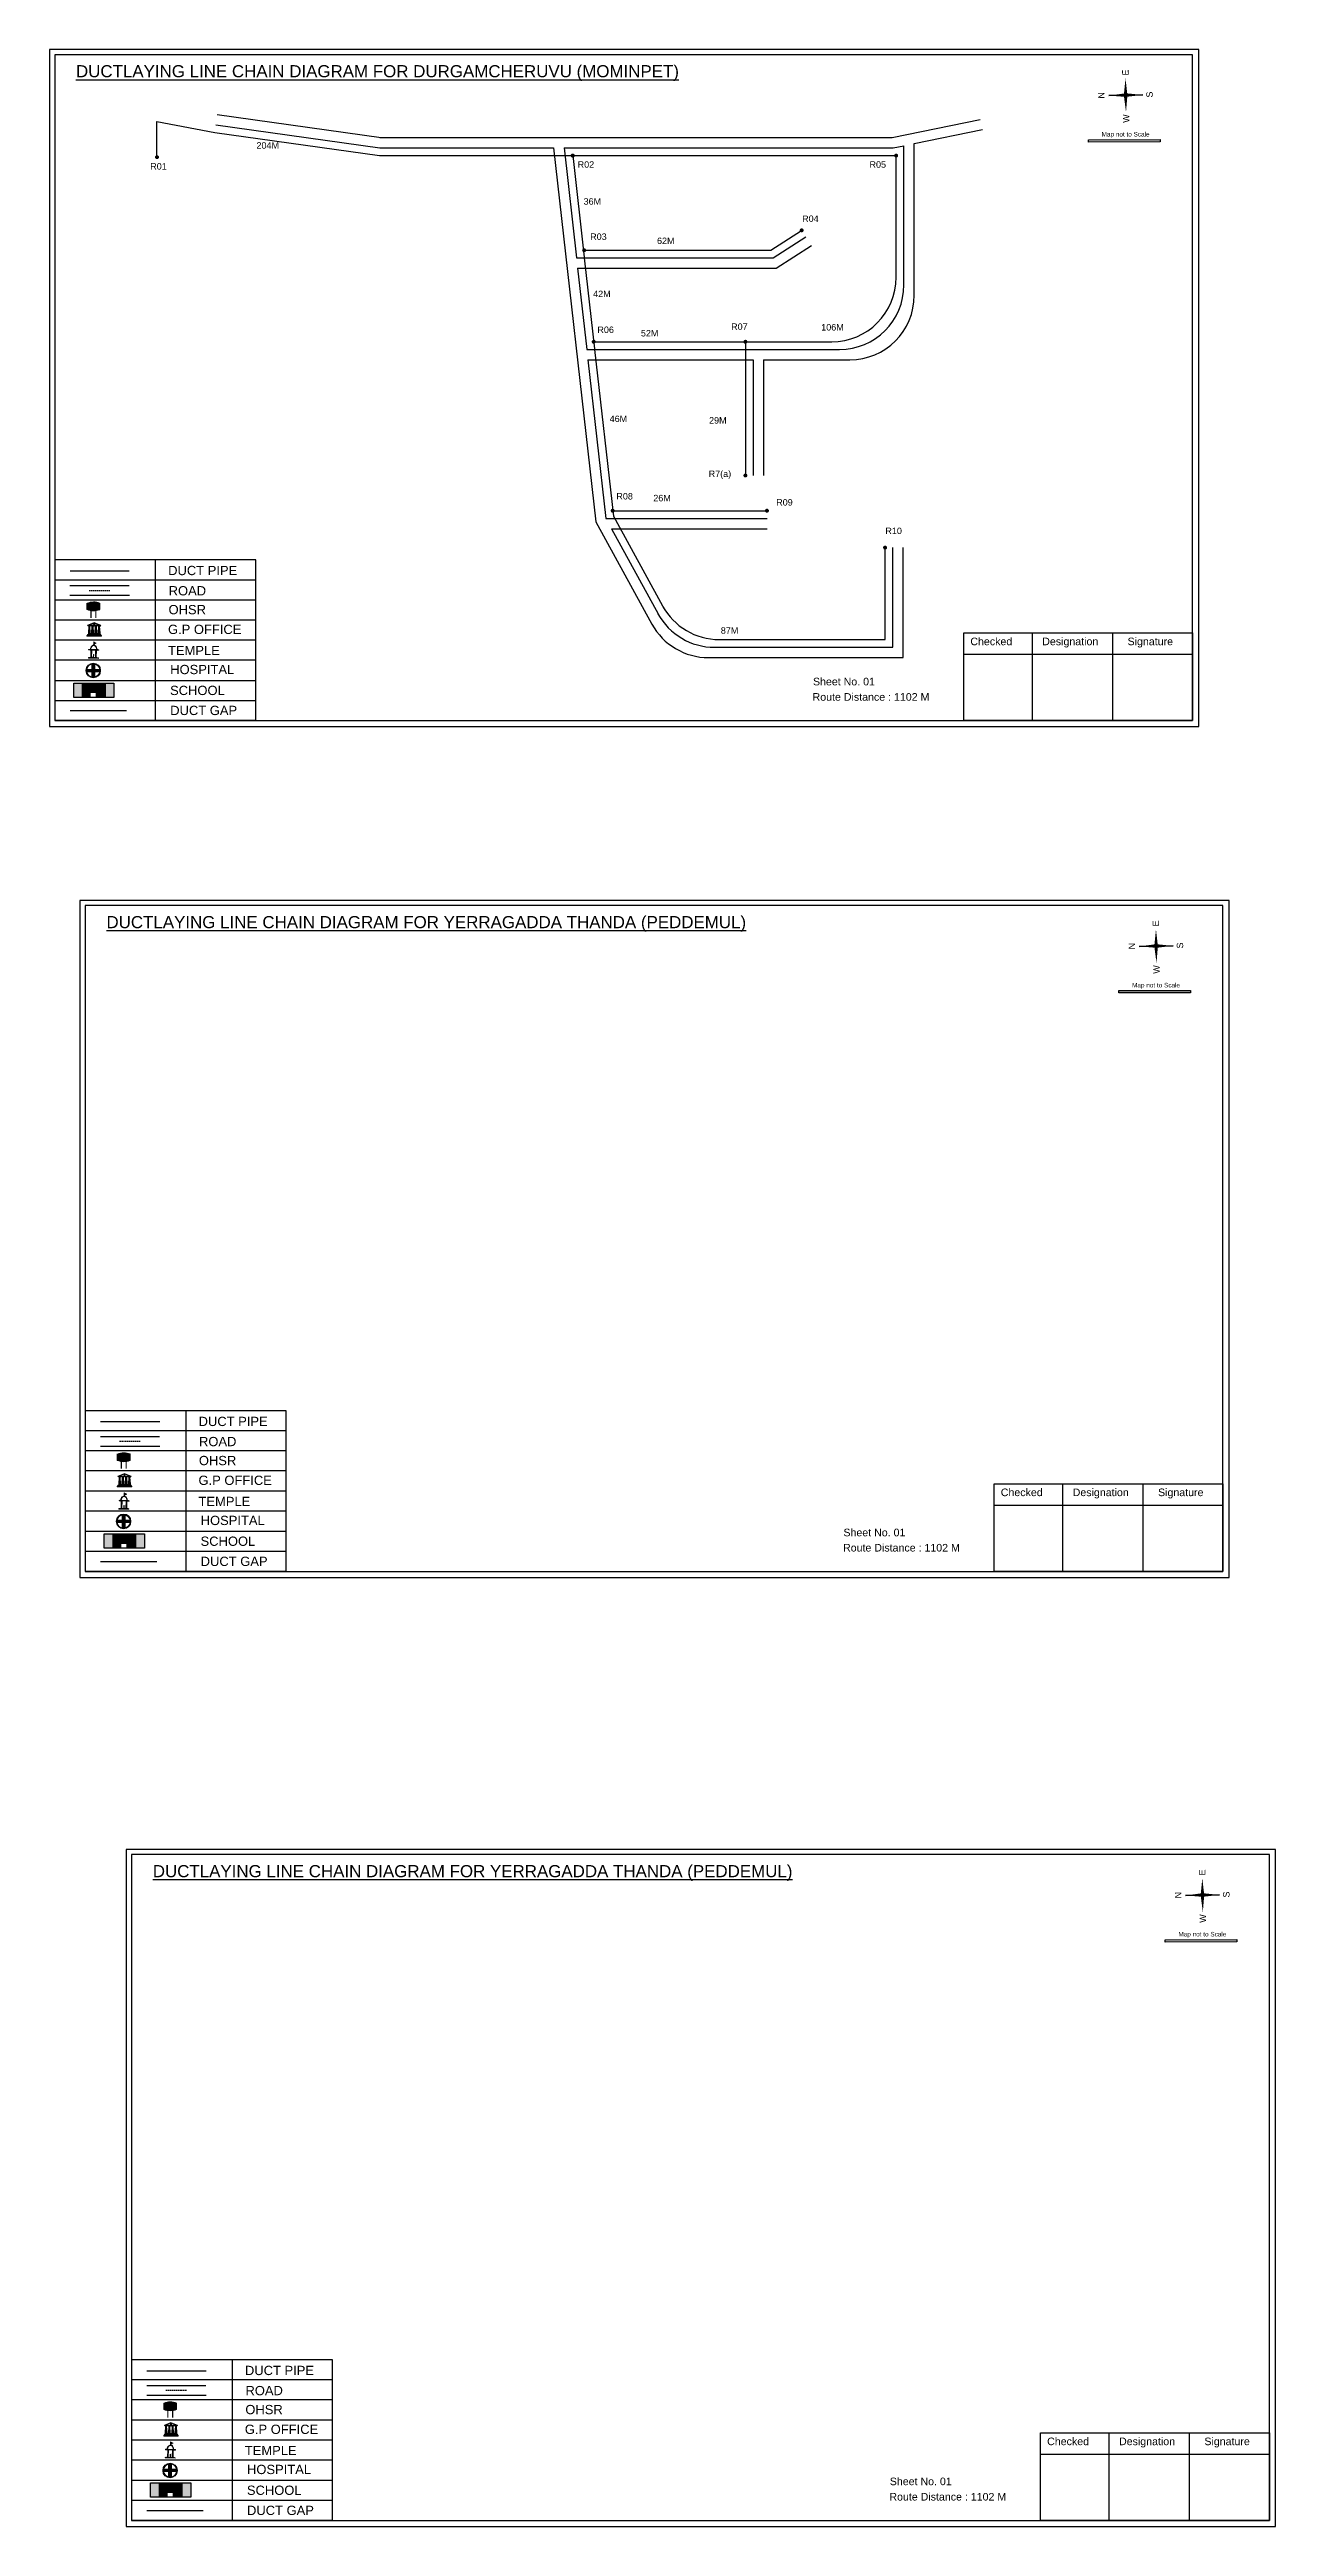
# Model space of a CAD drawing. Header units: inches. Extents: x -117 to 51867, y -12715 to 3423.
# Drawn here: x 37648 to 38598, y -12585 to -10667 of the extents above; entities that cross this region are included whole.
import ezdxf

# ---------------------------------------------------------------- set-up
doc = ezdxf.new("R2010")
doc.units = ezdxf.units.IN
doc.header["$MEASUREMENT"] = 0
doc.linetypes.add('DASHEDX2', pattern=[1.5, 1, -0.5])
for name, color, linetype in [('LANDMARK', 7, 'Continuous'), ('OHT', 7, 'Continuous'), ('pipe', 5, 'Continuous')]:
    doc.layers.add(name, color=color, linetype=linetype)
doc.styles.get("Standard").update_dxf_attribs({"font": 'arial.ttf'})

# ---------------------------------------------------------------- blocks, each defined once
blk = doc.blocks.new('OHT')
at = {"linetype": 'Continuous', "lineweight": 0, "true_color": 0x0ffffc}
blk.add_hatch(color=4, dxfattribs=at).paths.add_polyline_path([(0.01, 1), (0, 1, 0.101323), (-0.4, 0.92), (-0.4, 0.52, 0.194075), (0.4, 0.52), (0.4, 0.92, 0.097877)])
at = {"color": 4, "linetype": 'Continuous', "lineweight": 0, "true_color": 0x0ffffc, "flags": 128}
for points in [[(-0.4, 0.52), (-0.4, 0.92)], [(0.4, 0.52), (0.4, 0.92)]]:
    blk.add_lwpolyline(points, dxfattribs=at)
at = {"color": 4, "linetype": 'Continuous', "lineweight": 0, "true_color": 0x0ffffc, "const_width": 0.075, "flags": 128}
for points in [[(-0.15, 0), (-0.15, 0.48)], [(0.15, 0), (0.15, 0.47)]]:
    blk.add_lwpolyline(points, dxfattribs=at)
at = {"color": 4, "linetype": 'Continuous', "lineweight": 0, "true_color": 0x0ffffc}
for centre, radius, start, end in [((0.01, -0.02), 1.02, 67.3109, 113.4711), ((0, 1.51), 1.07, 247.7682, 291.7007)]:
    blk.add_arc(centre, radius, start, end, dxfattribs=at)
blk = doc.blocks.new('Government_Office')
at = {"linetype": 'Continuous', "lineweight": 0, "true_color": 0xff0000}
for points in [[(-0.5, 0.05), (0.5, 0.05), (0.5, 0), (-0.5, 0)], [(-0.45, 0.08), (-0.45, 0.12), (0.45, 0.12), (0.45, 0.08)], [(-0.4, 0.14), (-0.4, 0.18), (0.4, 0.18), (0.4, 0.14)]]:
    blk.add_hatch(color=1, dxfattribs=at).paths.add_polyline_path(points)
h = blk.add_hatch(color=1, dxfattribs=at)
h.paths.add_polyline_path([(0.44, 0.72), (0.45, 0.75), (0, 0.93), (-0.45, 0.75), (-0.44, 0.72)])
h.paths.add_polyline_path([(0.36, 0.75), (-0.36, 0.75), (0, 0.9)], flags=16)
h.paths.add_polyline_path([(0, 0.78, -1), (0, 0.87, -1)], flags=0)
h = blk.add_hatch(color=1, dxfattribs=at)
edge = h.paths.add_edge_path()
edge.add_line((-0.27, 0.2), (-0.3, 0.68))
edge.add_line((-0.3, 0.68), (-0.29, 0.68))
edge.add_arc((-0.28, 0.69), 0.0176, 225.304, 441.5659)
edge.add_line((-0.28, 0.7), (-0.39, 0.7))
edge.add_arc((-0.39, 0.69), 0.0176, 98.4341, 314.696)
edge.add_line((-0.38, 0.68), (-0.37, 0.68))
edge.add_line((-0.37, 0.68), (-0.4, 0.2))
edge.add_line((-0.4, 0.2), (-0.27, 0.2))
h = blk.add_hatch(color=1, dxfattribs=at)
edge = h.paths.add_edge_path()
edge.add_line((-0.05, 0.2), (-0.07, 0.68))
edge.add_line((-0.07, 0.68), (-0.07, 0.68))
edge.add_arc((-0.05, 0.69), 0.0176, 225.304, 441.5659)
edge.add_line((-0.05, 0.7), (-0.17, 0.7))
edge.add_arc((-0.17, 0.69), 0.0176, 98.4341, 314.696)
edge.add_line((-0.16, 0.68), (-0.15, 0.68))
edge.add_line((-0.15, 0.68), (-0.18, 0.2))
edge.add_line((-0.18, 0.2), (-0.05, 0.2))
h = blk.add_hatch(color=1, dxfattribs=at)
edge = h.paths.add_edge_path()
edge.add_arc((0, 0.83), 0.0467, 90, 270)
edge.add_arc((0, 0.83), 0.0467, 270, 450)
h = blk.add_hatch(color=1, dxfattribs=at)
edge = h.paths.add_edge_path()
edge.add_line((0.18, 0.2), (0.15, 0.68))
edge.add_line((0.15, 0.68), (0.16, 0.68))
edge.add_arc((0.17, 0.69), 0.0176, 225.304, 441.5659)
edge.add_line((0.17, 0.7), (0.05, 0.7))
edge.add_arc((0.05, 0.69), 0.0176, 98.4341, 314.696)
edge.add_line((0.07, 0.68), (0.07, 0.68))
edge.add_line((0.07, 0.68), (0.05, 0.2))
edge.add_line((0.05, 0.2), (0.18, 0.2))
h = blk.add_hatch(color=1, dxfattribs=at)
edge = h.paths.add_edge_path()
edge.add_line((0.4, 0.2), (0.37, 0.68))
edge.add_line((0.37, 0.68), (0.38, 0.68))
edge.add_arc((0.39, 0.69), 0.0176, 225.304, 441.5659)
edge.add_line((0.4, 0.7), (0.28, 0.7))
edge.add_arc((0.28, 0.69), 0.0176, 98.4341, 314.696)
edge.add_line((0.29, 0.68), (0.3, 0.68))
edge.add_line((0.3, 0.68), (0.27, 0.2))
edge.add_line((0.27, 0.2), (0.4, 0.2))
at = {"color": 1, "linetype": 'Continuous', "lineweight": 0, "true_color": 0xff0000, "flags": 128}
for points in [[(-0.5, 0.05), (0.5, 0.05), (0.5, 0), (-0.5, 0)], [(-0.45, 0.75), (-0.44, 0.72), (0.44, 0.72), (0.45, 0.75), (0, 0.93)], [(-0.45, 0.08), (-0.45, 0.12), (0.45, 0.12), (0.45, 0.08)], [(-0.4, 0.14), (-0.4, 0.18), (0.4, 0.18), (0.4, 0.14)], [(-0.36, 0.75), (0.36, 0.75), (0, 0.9)]]:
    blk.add_lwpolyline(points, close=True, dxfattribs=at)
for points in [[(-0.27, 0.2), (-0.3, 0.68), (-0.29, 0.68, 1.379694), (-0.28, 0.7), (-0.39, 0.7, 1.379694), (-0.38, 0.68), (-0.37, 0.68), (-0.4, 0.2)], [(-0.05, 0.2), (-0.07, 0.68), (-0.07, 0.68, 1.379694), (-0.05, 0.7), (-0.17, 0.7, 1.379694), (-0.16, 0.68), (-0.15, 0.68), (-0.18, 0.2)], [(0, 0.87, 1), (0, 0.78, 1)], [(0.18, 0.2), (0.15, 0.68), (0.16, 0.68, 1.379694), (0.17, 0.7), (0.05, 0.7, 1.379694), (0.07, 0.68), (0.07, 0.68), (0.05, 0.2)], [(0.4, 0.2), (0.37, 0.68), (0.38, 0.68, 1.379694), (0.4, 0.7), (0.28, 0.7, 1.379694), (0.29, 0.68), (0.3, 0.68), (0.27, 0.2)]]:
    blk.add_lwpolyline(points, format="xyb", close=True, dxfattribs=at)
blk = doc.blocks.new('Temple')
at = {"linetype": 'Continuous', "lineweight": 0, "true_color": 0xff0000}
h = blk.add_hatch(color=1, dxfattribs=at)
edge = h.paths.add_edge_path()
edge.add_line((0.17, 0.49), (0.22, 0.49))
edge.add_line((0.22, 0.49), (0.22, 0.5))
edge.add_line((0.22, 0.5), (0.31, 0.5))
edge.add_line((0.31, 0.5), (0.31, 0.53))
edge.add_line((0.31, 0.53), (0.26, 0.53))
edge.add_line((0.26, 0.53), (0.26, 0.54))
edge.add_line((0.26, 0.54), (0.2, 0.54))
edge.add_spline(control_points=[(0.2, 0.54), (0.2, 0.59), (0.19, 0.64), (0.14, 0.74), (0.09, 0.79), (0.03, 0.8), (0.02, 0.81), (0.01, 0.81)], knot_values=[4.712389, 4.712389, 4.712389, 4.712389, 5.278166, 5.278166, 6.117402, 6.117402, 6.223801, 6.223801, 6.223801, 6.223801], degree=3, periodic=0)
edge.add_line((0.01, 0.81), (0.01, 0.79))
edge.add_line((0.01, 0.79), (-0.01, 0.79))
edge.add_line((-0.01, 0.79), (-0.01, 0.81))
edge.add_spline(control_points=[(-0.01, 0.81), (-0.05, 0.8), (-0.1, 0.78), (-0.17, 0.7), (-0.2, 0.63), (-0.2, 0.55), (-0.2, 0.55), (-0.2, 0.54)], knot_values=[6.343965, 6.343965, 6.343965, 6.343965, 6.956638, 6.956638, 7.795874, 7.795874, 7.853982, 7.853982, 7.853982, 7.853982], degree=3, periodic=0)
edge.add_line((-0.2, 0.54), (-0.26, 0.54))
edge.add_line((-0.26, 0.54), (-0.26, 0.53))
edge.add_line((-0.26, 0.53), (-0.31, 0.53))
edge.add_line((-0.31, 0.53), (-0.31, 0.5))
edge.add_line((-0.31, 0.5), (-0.22, 0.5))
edge.add_line((-0.22, 0.5), (-0.22, 0.49))
edge.add_line((-0.22, 0.49), (-0.17, 0.49))
edge.add_line((-0.17, 0.49), (-0.17, 0.07))
edge.add_arc((-0.2, 0.07), 0.03, -90, 0, ccw=False)
edge.add_line((-0.2, 0.04), (-0.26, 0.04))
edge.add_line((-0.26, 0.04), (-0.26, 0.03))
edge.add_line((-0.26, 0.03), (-0.31, 0.03))
edge.add_line((-0.31, 0.03), (-0.31, 0))
edge.add_line((-0.31, 0), (0.31, 0))
edge.add_line((0.31, 0), (0.31, 0.03))
edge.add_line((0.31, 0.03), (0.26, 0.03))
edge.add_line((0.26, 0.03), (0.26, 0.04))
edge.add_line((0.26, 0.04), (0.2, 0.04))
edge.add_arc((0.2, 0.07), 0.03, 180, 270, ccw=False)
edge.add_line((0.17, 0.07), (0.17, 0.49))
h.paths.add_polyline_path([(0.12, 0.07, -0.414214), (0.1, 0.04), (0.05, 0.04), (0.05, 0.03), (-0.05, 0.03), (-0.05, 0.04), (-0.1, 0.04, -0.414214), (-0.12, 0.07), (-0.12, 0.5), (0.12, 0.5)], flags=16)
edge = h.paths.add_edge_path(flags=16)
edge.add_ellipse((0, 0.54), major_axis=(0, 0.242), ratio=0.722808, start_angle=270, end_angle=450, ccw=False)
edge.add_line((0.17, 0.54), (-0.17, 0.54))
h.paths.add_polyline_path([(0.01, 0.23), (0.01, 0.07), (-0.01, 0.07), (-0.01, 0.23)], flags=0)
at = {"linetype": 'Continuous', "lineweight": 0, "true_color": 0xe66000}
blk.add_hatch(color=32, dxfattribs=at).paths.add_polyline_path([(-0.01, 1), (0.15, 0.93), (0, 0.85)])
at = {"linetype": 'Continuous', "lineweight": 0, "true_color": 0xff0000}
h = blk.add_hatch(color=1, dxfattribs=at)
edge = h.paths.add_edge_path()
edge.add_line((0.01, 0.86), (0, 0.85))
edge.add_line((0, 0.85), (0, 0.93))
edge.add_line((0, 0.93), (-0.01, 0.93))
edge.add_line((-0.01, 0.93), (-0.01, 0.81))
edge.add_spline(control_points=[(-0.01, 0.81), (0, 0.81), (0, 0.81), (0.01, 0.81)], knot_values=[6.223801, 6.223801, 6.223801, 6.223801, 6.343965, 6.343965, 6.343965, 6.343965], degree=3, periodic=0)
edge.add_line((0.01, 0.81), (0.01, 0.86))
h = blk.add_hatch(color=1, dxfattribs=at)
edge = h.paths.add_edge_path()
edge.add_line((0.01, 0.79), (0.01, 0.81))
edge.add_spline(control_points=[(0.01, 0.81), (0, 0.81), (0, 0.81), (-0.01, 0.81)], knot_values=[6.223801, 6.223801, 6.223801, 6.223801, 6.343965, 6.343965, 6.343965, 6.343965], degree=3, periodic=0)
edge.add_line((-0.01, 0.81), (-0.01, 0.79))
edge.add_line((-0.01, 0.79), (0.01, 0.79))
at = {"color": 1, "linetype": 'Continuous', "lineweight": 0, "true_color": 0xff0000, "flags": 128}
blk.add_lwpolyline([(0.2, 0.54), (0.26, 0.54), (0.26, 0.53), (0.31, 0.53), (0.31, 0.5), (0.22, 0.5), (0.22, 0.49), (0.17, 0.49), (0.17, 0.07, 0.414214), (0.2, 0.04), (0.26, 0.04), (0.26, 0.03), (0.31, 0.03), (0.31, 0), (-0.31, 0), (-0.31, 0.03), (-0.26, 0.03), (-0.26, 0.04), (-0.2, 0.04, 0.414214), (-0.17, 0.07), (-0.17, 0.49), (-0.22, 0.49), (-0.22, 0.5), (-0.31, 0.5), (-0.31, 0.53), (-0.26, 0.53), (-0.26, 0.54), (-0.2, 0.54)], format="xyb", dxfattribs=at)
blk.add_lwpolyline([(-0.17, 0.54), (0.17, 0.54)], dxfattribs=at)
blk.add_lwpolyline([(0.12, 0.5), (0.12, 0.07, -0.414214), (0.1, 0.04), (0.05, 0.04), (0.05, 0.03), (-0.05, 0.03), (-0.05, 0.04), (-0.1, 0.04, -0.414214), (-0.12, 0.07), (-0.12, 0.5)], format="xyb", close=True, dxfattribs=at)
at = {"color": 32, "linetype": 'Continuous', "lineweight": 0, "true_color": 0xe66000, "flags": 128}
blk.add_lwpolyline([(-0.01, 1), (0.15, 0.93), (0, 0.85), (-0.01, 1)], dxfattribs=at)
at = {"color": 1, "linetype": 'Continuous', "lineweight": 0, "true_color": 0xff0000, "flags": 128}
for points in [[(0.01, 0.93), (-0.01, 0.93), (-0.01, 0.79), (0.01, 0.79)], [(0.01, 0.23), (-0.01, 0.23), (-0.01, 0.07), (0.01, 0.07)]]:
    blk.add_lwpolyline(points, close=True, dxfattribs=at)
at = {"color": 1, "linetype": 'Continuous', "lineweight": 0, "true_color": 0xff0000}
blk.add_ellipse((0, 0.54), major_axis=(0, 0.242), ratio=0.722808, start_param=4.712389, end_param=7.853982, dxfattribs=at)
blk.add_open_spline([(0.2, 0.54), (0.2, 0.59), (0.19, 0.64), (0.14, 0.74), (0.09, 0.79), (-0.02, 0.82), (-0.08, 0.79), (-0.17, 0.7), (-0.2, 0.63), (-0.2, 0.55), (-0.2, 0.55), (-0.2, 0.54)], degree=3, knots=[4.712389, 4.712389, 4.712389, 4.712389, 5.278166, 5.278166, 6.117402, 6.117402, 6.956638, 6.956638, 7.795874, 7.795874, 7.853982, 7.853982, 7.853982, 7.853982], dxfattribs=at)
blk = doc.blocks.new('*U101')
at = {"color": 0, "linetype": 'DASHEDX2', "transparency": 16777216}
blk.add_line((-8.2, 0), (8, 0), dxfattribs=at)
blk = doc.blocks.new('Hospital')
at = {"linetype": 'Continuous', "lineweight": 0, "true_color": 0x000000}
h = blk.add_hatch(color=18, dxfattribs=at)
h.paths.add_polyline_path([(-0.5, 0, 1), (0.5, 0, 1)])
h.paths.add_polyline_path([(0.45, 0, -1), (-0.45, 0, -1)], flags=16)
at = {"linetype": 'Continuous', "true_color": 0xff0000}
blk.add_hatch(color=1, dxfattribs=at).paths.add_polyline_path([(-0.39, 0.08), (-0.08, 0.08), (-0.08, 0.39), (0.08, 0.39), (0.08, 0.08), (0.39, 0.08), (0.39, -0.08), (0.08, -0.08), (0.08, -0.39), (-0.08, -0.39), (-0.08, -0.08), (-0.39, -0.08)])
at = {"color": 1, "linetype": 'Continuous', "true_color": 0xff0000, "flags": 128}
blk.add_lwpolyline([(-0.39, 0.08), (-0.08, 0.08), (-0.08, 0.39), (0.08, 0.39), (0.08, 0.08), (0.39, 0.08), (0.39, -0.08), (0.08, -0.08), (0.08, -0.39), (-0.08, -0.39), (-0.08, -0.08), (-0.39, -0.08)], close=True, dxfattribs=at)
at = {"color": 18, "linetype": 'Continuous', "lineweight": 0, "true_color": 0x000000}
for radius in [0.5, 0.446]:
    blk.add_circle((0, 0), radius, dxfattribs=at)
blk = doc.blocks.new('*U91')
at = {"color": 0, "linetype": 'DASHEDX2', "transparency": 16777216}
blk.add_line((-8.2, 0), (8, 0), dxfattribs=at)
blk = doc.blocks.new('*U93')
at = {"color": 0, "linetype": 'DASHEDX2', "transparency": 16777216}
blk.add_line((-8.2, 0), (8, 0), dxfattribs=at)

msp = doc.modelspace()

# ---------------------------------------------------------------- hatches: boundary and pattern name
at = {"true_color": 0x0093dd}
h = msp.add_hatch(color=142, dxfattribs=at)
h.dxf.hatch_style = 1
h.paths.add_polyline_path([(38453.2, -10736.4), (38453.2, -10738.3), (38508.7, -10738.1), (38508.7, -10736.3)])
at = {"ltscale": 0.5}
h = msp.add_hatch(color=5, dxfattribs=at)
h.dxf.hatch_style = 1
h.paths.add_polyline_path([(37733.2, -10749.9, 1), (37730.1, -10749.9, 1)])
h = msp.add_hatch(color=5, dxfattribs=at)
h.dxf.hatch_style = 1
h.paths.add_polyline_path([(38055.3, -10748.7, 1), (38052.1, -10748.7, 1)])
h = msp.add_hatch(color=5, dxfattribs=at)
h.dxf.hatch_style = 1
h.paths.add_polyline_path([(38305.8, -10748.7, 1), (38302.7, -10748.7, 1)])
h = msp.add_hatch(color=5, dxfattribs=at)
h.dxf.hatch_style = 1
h.paths.add_polyline_path([(38064.1, -10822, 1), (38061, -10822, 1)])
h = msp.add_hatch(color=5, dxfattribs=at)
h.dxf.hatch_style = 1
h.paths.add_polyline_path([(38232.6, -10806.6, 1), (38229.5, -10806.6, 1)])
h = msp.add_hatch(color=5, dxfattribs=at)
h.dxf.hatch_style = 1
h.paths.add_polyline_path([(38071.5, -10892.9, 1), (38068.4, -10892.9, 1)])
h = msp.add_hatch(color=5, dxfattribs=at)
h.dxf.hatch_style = 1
h.paths.add_polyline_path([(38189, -10892.9, 1), (38185.9, -10892.9, 1)])
h = msp.add_hatch(color=5, dxfattribs=at)
h.dxf.hatch_style = 1
h.paths.add_polyline_path([(38189, -10996.5, 1), (38185.9, -10996.5, 1)])
h = msp.add_hatch(color=5, dxfattribs=at)
h.dxf.hatch_style = 1
h.paths.add_polyline_path([(38086.2, -11023.8, 1), (38083.1, -11023.8, 1)])
h = msp.add_hatch(color=5, dxfattribs=at)
h.dxf.hatch_style = 1
h.paths.add_polyline_path([(38205.7, -11023.8, 1), (38202.6, -11023.8, 1)])
h = msp.add_hatch(color=5, dxfattribs=at)
h.dxf.hatch_style = 1
h.paths.add_polyline_path([(38297.2, -11052.4, 1), (38294.1, -11052.4, 1)])
at = {"true_color": 0xc8c92d}
h = msp.add_hatch(color=52, dxfattribs=at)
h.dxf.hatch_style = 1
h.paths.add_polyline_path([(37673.4, -11157.3), (37667.2, -11157.3), (37667.2, -11168.4), (37673.4, -11168.4)])
h.paths.add_polyline_path([(37698.2, -11157.3), (37692.1, -11157.3), (37692.1, -11168.4), (37698.2, -11168.4)])
at = {"true_color": 0x293189}
h = msp.add_hatch(color=177, dxfattribs=at)
h.dxf.hatch_style = 1
h.paths.add_polyline_path([(37692.1, -11157.3), (37673.4, -11157.3), (37673.4, -11168.4), (37680.4, -11168.4), (37680.4, -11164.8), (37684.2, -11164.8), (37684.2, -11168.4), (37692.1, -11168.4)])
h.paths.add_polyline_path([(37676, -11159.8), (37674.7, -11159.8), (37674.7, -11158.5), (37676, -11158.5)], flags=16)
h.paths.add_polyline_path([(37688.9, -11159.8), (37688.9, -11158.5), (37690.3, -11158.5), (37690.3, -11159.8)], flags=16)
at = {"true_color": 0x0093dd}
h = msp.add_hatch(color=142, dxfattribs=at)
h.dxf.hatch_style = 1
h.paths.add_polyline_path([(38476.8, -11395.6), (38476.8, -11397.4), (38532.3, -11397.3), (38532.3, -11395.4)])
at = {"true_color": 0xc8c92d}
h = msp.add_hatch(color=52, dxfattribs=at)
h.dxf.hatch_style = 1
h.paths.add_polyline_path([(37697, -11816.5), (37690.8, -11816.5), (37690.8, -11827.6), (37697, -11827.6)])
h.paths.add_polyline_path([(37721.8, -11816.5), (37715.6, -11816.5), (37715.6, -11827.6), (37721.8, -11827.6)])
at = {"true_color": 0x293189}
h = msp.add_hatch(color=177, dxfattribs=at)
h.dxf.hatch_style = 1
h.paths.add_polyline_path([(37715.6, -11816.5), (37697, -11816.5), (37697, -11827.6), (37704, -11827.6), (37704, -11824), (37707.8, -11824), (37707.8, -11827.6), (37715.6, -11827.6)])
h.paths.add_polyline_path([(37699.6, -11819), (37698.3, -11819), (37698.3, -11817.7), (37699.6, -11817.7)], flags=16)
h.paths.add_polyline_path([(37712.5, -11819), (37712.5, -11817.7), (37713.9, -11817.7), (37713.9, -11819)], flags=16)
at = {"true_color": 0x0093dd}
h = msp.add_hatch(color=142, dxfattribs=at)
h.dxf.hatch_style = 1
h.paths.add_polyline_path([(38512.7, -12130.8), (38512.7, -12132.6), (38568.2, -12132.5), (38568.2, -12130.6)])
at = {"true_color": 0xc8c92d}
h = msp.add_hatch(color=52, dxfattribs=at)
h.dxf.hatch_style = 1
h.paths.add_polyline_path([(37732.9, -12551.7), (37726.7, -12551.7), (37726.7, -12562.8), (37732.9, -12562.8)])
h.paths.add_polyline_path([(37757.7, -12551.7), (37751.6, -12551.7), (37751.6, -12562.8), (37757.7, -12562.8)])
at = {"true_color": 0x293189}
h = msp.add_hatch(color=177, dxfattribs=at)
h.dxf.hatch_style = 1
h.paths.add_polyline_path([(37751.6, -12551.7), (37732.9, -12551.7), (37732.9, -12562.8), (37739.9, -12562.8), (37739.9, -12559.1), (37743.7, -12559.1), (37743.7, -12562.8), (37751.6, -12562.8)])
h.paths.add_polyline_path([(37735.6, -12554.2), (37734.2, -12554.2), (37734.2, -12552.9), (37735.6, -12552.9)], flags=16)
h.paths.add_polyline_path([(37748.4, -12554.2), (37748.4, -12552.9), (37749.8, -12552.9), (37749.8, -12554.2)], flags=16)

# ---------------------------------------------------------------- linework, layer by layer
for p, q in [((38495.3, -10701.7), (38469, -10702.2)), ((38469, -10702.2), (38495.3, -10701.7)), ((38495.3, -10701.7), (38469, -10702.2)), ((38482.1, -10701.9), (38495.3, -10701.7)), ((37777.2, -10724.8), (37904.3, -10742.7)), ((37778.3, -10716.9), (37905.4, -10734.7)), ((38301.1, -10734.7), (38369.4, -10720.7)), ((37904.3, -10734.7), (38301.1, -10734.7)), ((37904.3, -10742.7), (38038.9, -10742.7)), ((38038.9, -10742.7), (38071.6, -11032.3)), ((38047, -10742.7), (38056.6, -10828)), ((38047, -10742.7), (38301.9, -10742.7)), ((38301.9, -10742.7), (38310.3, -10741)), ((38310.3, -10848.9), (38310.3, -10741)), ((38318.3, -10739.3), (38371, -10728.6)), ((38318.3, -10856.9), (38318.3, -10739.3)), ((38208.9, -10828), (38234.3, -10811.6)), ((38211.3, -10836), (38238.6, -10818.4)), ((38056.6, -10828), (38208.9, -10828)), ((38057.5, -10836), (38211.3, -10836)), ((38057.5, -10836), (38064.6, -10898.9)), ((38064.6, -10898.9), (38260.3, -10898.9)), ((38065.5, -10906.9), (38193.5, -10906.9)), ((38065.5, -10906.9), (38079.3, -11029.8)), ((38193.5, -10906.9), (38193.5, -10996.5)), ((38201.5, -10906.9), (38201.5, -10996.5)), ((38201.5, -10906.9), (38268.3, -10906.9)), ((38071.6, -11032.3), (38115, -11111.6)), ((38079.3, -11029.8), (38204.2, -11029.8)), ((38083.7, -11037.8), (38119.8, -11103.6)), ((38083.7, -11037.8), (38204.2, -11037.8)), ((38301.6, -11129.6), (38301.6, -11052.4)), ((38309.6, -11137.6), (38309.6, -11052.4)), ((37652.5, -11061.9), (37652.5, -11185.1)), ((37730.3, -11061.9), (37730.3, -11186.3)), ((37808.1, -11077.5), (37652.5, -11077.5)), ((37664.2, -11081.8), (37710.1, -11081.8)), ((37664.2, -11089.3), (37710.3, -11089.3)), ((37808.1, -11093), (37652.5, -11093)), ((37808.1, -11108.6), (37652.5, -11108.6)), ((37808.1, -11124.1), (37652.5, -11124.1)), ((37808.1, -11139.7), (37652.5, -11139.7)), ((38158.9, -11137.6), (38309.6, -11137.6)), ((38163.6, -11129.6), (38301.6, -11129.6)), ((37652.5, -11155.2), (37808.1, -11155.2)), ((37652.5, -11170.8), (37808.1, -11170.8)), ((37652.5, -11185.1), (37652.5, -11186.3)), ((37652.5, -11185.4), (37652.5, -11186.3)), ((37808.1, -11186.3), (37652.5, -11186.3)), ((38518.8, -11360.9), (38492.5, -11361.3)), ((38492.5, -11361.3), (38518.8, -11360.9)), ((38518.8, -11360.9), (38492.5, -11361.3)), ((38505.7, -11361.1), (38518.8, -11360.9)), ((37676.1, -11721.1), (37676.1, -11844.3)), ((37753.9, -11721.1), (37753.9, -11845.5)), ((37831.6, -11736.6), (37676.1, -11736.6)), ((37687.8, -11740.9), (37733.7, -11740.9)), ((37831.6, -11752.2), (37676.1, -11752.2)), ((37687.8, -11748.4), (37733.9, -11748.4)), ((37831.6, -11767.7), (37676.1, -11767.7)), ((37831.6, -11783.3), (37676.1, -11783.3)), ((37831.6, -11798.8), (37676.1, -11798.8)), ((37676.1, -11814.4), (37831.6, -11814.4)), ((37676.1, -11829.9), (37831.6, -11829.9)), ((37676.1, -11844.3), (37676.1, -11845.5)), ((37676.1, -11844.5), (37676.1, -11845.5)), ((37831.6, -11845.5), (37676.1, -11845.5)), ((38554.8, -12096.1), (38528.5, -12096.5)), ((38528.5, -12096.5), (38554.8, -12096.1)), ((38554.8, -12096.1), (38528.5, -12096.5)), ((38541.6, -12096.3), (38554.8, -12096.1)), ((37712, -12456.3), (37712, -12579.5)), ((37867.6, -12471.8), (37712, -12471.8)), ((37789.8, -12456.3), (37789.8, -12580.7)), ((37867.6, -12487.4), (37712, -12487.4)), ((37723.7, -12476.1), (37769.6, -12476.1)), ((37723.7, -12483.6), (37769.8, -12483.6)), ((37867.6, -12502.9), (37712, -12502.9)), ((37867.6, -12518.5), (37712, -12518.5)), ((37867.6, -12534), (37712, -12534)), ((37712, -12549.6), (37867.6, -12549.6)), ((37712, -12565.1), (37867.6, -12565.1)), ((37712, -12579.5), (37712, -12580.7)), ((37712, -12579.7), (37712, -12580.7)), ((37867.6, -12580.7), (37712, -12580.7))]:
    msp.add_line(p, q)
at = {"color": 1}
for p, q in [((38469, -10702.2), (38482.1, -10701.9)), ((38492.5, -11361.3), (38505.7, -11361.1)), ((38528.5, -12096.5), (38541.6, -12096.3))]:
    msp.add_line(p, q, dxfattribs=at)
at = {"color": 242, "true_color": 0xcd2027}
for p, q in [((38409.6, -11118.5), (38409.6, -11186.4)), ((38471.8, -11118.5), (38471.8, -11186.4)), ((38356.6, -11134.9), (38533.9, -11134.9)), ((38433.2, -11777.6), (38433.2, -11845.5)), ((38495.4, -11777.6), (38495.4, -11845.5)), ((38380.2, -11794.1), (38557.4, -11794.1)), ((38416.1, -12529.3), (38593.4, -12529.3)), ((38469.1, -12512.8), (38469.1, -12580.7)), ((38531.3, -12512.8), (38531.3, -12580.7))]:
    msp.add_line(p, q, dxfattribs=at)
for points in [[(37648.4, -10666.5), (37648.4, -11191), (38538.6, -11191), (38538.6, -10666.5)], [(37652.5, -10670.5), (37652.5, -11186.3), (38533.9, -11186.3), (38533.9, -10670.5)], [(37698.3, -11157.3), (37698.3, -11168.4), (37667.2, -11168.4), (37667.2, -11157.3)], [(37676, -11158.5), (37676, -11159.8), (37674.7, -11159.8), (37674.7, -11158.5)], [(37688.9, -11159.8), (37688.9, -11158.5), (37690.3, -11158.5), (37690.3, -11159.8)], [(37672, -11325.7), (37672, -11850.2), (38562.1, -11850.2), (38562.1, -11325.7)], [(37676.1, -11329.7), (37676.1, -11845.5), (38557.4, -11845.5), (38557.4, -11329.7)], [(37721.9, -11816.5), (37721.9, -11827.6), (37690.8, -11827.6), (37690.8, -11816.5)], [(37699.6, -11817.7), (37699.6, -11819), (37698.3, -11819), (37698.3, -11817.7)], [(37712.5, -11819), (37712.5, -11817.7), (37713.9, -11817.7), (37713.9, -11819)], [(37707.9, -12060.9), (37707.9, -12585.4), (38598.1, -12585.4), (38598.1, -12060.9)], [(37712, -12064.9), (37712, -12580.7), (38593.4, -12580.7), (38593.4, -12064.9)], [(37757.8, -12551.7), (37757.8, -12562.8), (37726.7, -12562.8), (37726.7, -12551.7)], [(37735.6, -12552.9), (37735.6, -12554.2), (37734.2, -12554.2), (37734.2, -12552.9)], [(37748.4, -12554.2), (37748.4, -12552.9), (37749.8, -12552.9), (37749.8, -12554.2)]]:
    msp.add_lwpolyline(points, close=True)
at = {"color": 142, "true_color": 0x0093dd}
for points in [[(38508.7, -10738.1), (38453.2, -10738.3), (38453.2, -10736.4), (38508.7, -10736.3), (38508.7, -10738.1)], [(38532.3, -11397.3), (38476.8, -11397.4), (38476.8, -11395.6), (38532.3, -11395.4), (38532.3, -11397.3)], [(38568.2, -12132.5), (38512.7, -12132.6), (38512.7, -12130.8), (38568.2, -12130.6), (38568.2, -12132.5)]]:
    msp.add_lwpolyline(points, dxfattribs=at)
for points in [[(37808.1, -11186.3), (37808.1, -11061.9), (37652.5, -11061.9)], [(37679.1, -11168.4), (37679.1, -11164.3), (37685.6, -11164.3), (37685.6, -11168.4)], [(37831.6, -11845.5), (37831.6, -11721.1), (37676.1, -11721.1)], [(37702.6, -11827.6), (37702.6, -11823.5), (37709.2, -11823.5), (37709.2, -11827.6)], [(37867.6, -12580.7), (37867.6, -12456.3), (37712, -12456.3)], [(37738.6, -12562.8), (37738.6, -12558.7), (37745.1, -12558.7), (37745.1, -12562.8)]]:
    msp.add_lwpolyline(points)
at = {"color": 242, "true_color": 0xcd2027}
for points in [[(38533.9, -11186.4), (38356.6, -11186.4), (38356.6, -11118.5), (38533.9, -11118.5)], [(38557.4, -11845.5), (38380.2, -11845.5), (38380.2, -11777.6), (38557.4, -11777.6)], [(38593.4, -12580.7), (38416.1, -12580.7), (38416.1, -12512.8), (38593.4, -12512.8)]]:
    msp.add_lwpolyline(points, close=True, dxfattribs=at)
for centre, start, end in [((38260.3, -10848.9), 270, 0), ((38268.3, -10856.9), 270, 0), ((38163.6, -11079.6), 208.7257, 270), ((38158.9, -11087.6), 208.7257, 270)]:
    msp.add_arc(centre, 50, start, end)
at = {"color": 1}
for points in [[(38482.1, -10703.2), (38482.1, -10700.4), (38469, -10702.2)], [(38482.1, -10703.2), (38482.1, -10700.4), (38469, -10702.2)], [(38505.7, -11362.4), (38505.7, -11359.6), (38492.5, -11361.3)], [(38505.7, -11362.4), (38505.7, -11359.6), (38492.5, -11361.3)], [(38541.6, -12097.6), (38541.6, -12094.8), (38528.5, -12096.5)], [(38541.6, -12097.6), (38541.6, -12094.8), (38528.5, -12096.5)]]:
    msp.add_solid(points, dxfattribs=at)
for points in [[(38483.4, -10701.9), (38480.6, -10702), (38481.9, -10688.8)], [(38483.4, -10701.9), (38480.6, -10702), (38481.9, -10688.8)], [(38483.4, -10701.9), (38480.6, -10702), (38482.3, -10715.1)], [(38483.4, -10701.9), (38480.6, -10702), (38482.3, -10715.1)], [(38482.1, -10703.2), (38482.1, -10700.4), (38495.3, -10701.7)], [(38482.1, -10703.2), (38482.1, -10700.4), (38495.3, -10701.7)], [(38507, -11361.1), (38504.2, -11361.1), (38505.5, -11348)], [(38507, -11361.1), (38504.2, -11361.1), (38505.5, -11348)], [(38507, -11361.1), (38504.2, -11361.1), (38505.9, -11374.2)], [(38507, -11361.1), (38504.2, -11361.1), (38505.9, -11374.2)], [(38505.7, -11362.4), (38505.7, -11359.6), (38518.8, -11360.9)], [(38505.7, -11362.4), (38505.7, -11359.6), (38518.8, -11360.9)], [(38542.9, -12096.2), (38540.1, -12096.3), (38541.4, -12083.1)], [(38542.9, -12096.2), (38540.1, -12096.3), (38541.4, -12083.1)], [(38542.9, -12096.2), (38540.1, -12096.3), (38541.8, -12109.4)], [(38542.9, -12096.2), (38540.1, -12096.3), (38541.8, -12109.4)], [(38541.6, -12097.6), (38541.6, -12094.8), (38554.8, -12096.1)], [(38541.6, -12097.6), (38541.6, -12094.8), (38554.8, -12096.1)]]:
    msp.add_solid(points)
at = {"layer": 'OHT', "color": 5}
for p, q in [((37664.4, -11070.4), (37710.2, -11070.4)), ((37687.9, -11729.5), (37733.8, -11729.5)), ((37723.9, -12464.7), (37769.7, -12464.7))]:
    msp.add_line(p, q, dxfattribs=at)
at = {"layer": 'OHT', "color": 1}
for p, q in [((37664.4, -11178.6), (37708, -11178.6)), ((37687.9, -11837.7), (37731.5, -11837.7)), ((37723.9, -12572.9), (37767.5, -12572.9))]:
    msp.add_line(p, q, dxfattribs=at)
at = {"layer": 'pipe'}
for p, q in [((37731.6, -10749.9), (37731.6, -10722.4)), ((37731.6, -10722.4), (37776.4, -10730.8)), ((37776.4, -10730.8), (37903.9, -10748.7)), ((37903.9, -10748.7), (38039.6, -10748.7)), ((38039.6, -10748.7), (38304.3, -10748.7)), ((38053.7, -10748.7), (38062.6, -10827.3)), ((38304.3, -10842.9), (38304.3, -10748.7)), ((38062, -10822), (38207.2, -10822)), ((38207.2, -10822), (38231, -10806.6)), ((38062.6, -10828), (38070.5, -10898.3)), ((38069.9, -10892.9), (38254.3, -10892.9)), ((38070.6, -10898.9), (38085.2, -11027.9)), ((38187.5, -10892.9), (38187.5, -10996.5)), ((38084.7, -11023.8), (38204.2, -11023.8)), ((38085.2, -11027.9), (38123.3, -11097.6)), ((38295.6, -11123.6), (38295.6, -11052.4)), ((38167.2, -11123.6), (38295.6, -11123.6))]:
    msp.add_line(p, q, dxfattribs=at)
for centre, start, end in [((38254.3, -10842.9), 270, 360), ((38167.2, -11073.6), 208.7257, 270)]:
    msp.add_arc(centre, 50, start, end, dxfattribs=at)

# ---------------------------------------------------------------- block references
at = {"linetype": 'DASHEDX2'}
for name, p in [('*U101', (37687.2, -11085.5)), ('*U91', (37710.8, -11744.7)), ('*U93', (37746.7, -12479.9))]:
    msp.add_blockref(name, p, dxfattribs=at)
at = {"layer": 'LANDMARK'}
for name, p, xscale, yscale, zscale in [('Government_Office', (37683, -11121), 11.32114773247135, 11.32114773247135, 11.32114773247135), ('Hospital', (37682.3, -11147.6), 11.41772014427468, 11.41772014427468, 11.41772014427468), ('Government_Office', (37706.5, -11780.1), 11.32114773247135, 11.32114773247135, 11.32114773247135), ('Hospital', (37705.8, -11806.8), 11.41772014427468, 11.41772014427468, 11.41772014427468), ('Government_Office', (37742.5, -12515.3), 11.32114773247135, 11.32114773247135, 11.32114773247135), ('Hospital', (37741.8, -12542), 11.41772014427468, 11.41772014427468, 11.41772014427468)]:
    msp.add_blockref(name, p, dxfattribs=dict(at, xscale=xscale, yscale=yscale, zscale=zscale))
at = {"layer": 'LANDMARK', "xscale": 12.62452535729322, "yscale": 12.62452535729322, "zscale": 12.62452535729322, "rotation": 358.3713438591284}
for p in [(37682.4, -11138.1), (37706, -11797.3), (37741.9, -12532.4)]:
    msp.add_blockref('Temple', p, dxfattribs=at)
at = {"layer": 'OHT', "xscale": 12.45189723782068, "yscale": 12.45189723782068, "zscale": 12.45189723782068}
for p in [(37682.4, -11106.9), (37705.9, -11766), (37741.9, -12501.2)]:
    msp.add_blockref('OHT', p, dxfattribs=at)

# ---------------------------------------------------------------- texts
at = {"color": 242, "true_color": 0xcd2027}
for s, p in [('%%UDUCTLAYING LINE CHAIN DIAGRAM FOR DURGAMCHERUVU (MOMINPET)', (37668.9, -10688)), ('%%UDUCTLAYING LINE CHAIN DIAGRAM FOR YERRAGADDA THANDA (PEDDEMUL)', (37692.5, -11347.2)), ('%%UDUCTLAYING LINE CHAIN DIAGRAM FOR YERRAGADDA THANDA (PEDDEMUL)', (37728.4, -12082.4))]:
    msp.add_text(s, height=9.375, dxfattribs=at).set_placement(p)
for s, p in [('E', (38484.3, -10686.6)), ('N', (38465.7, -10704.5)), ('S', (38503, -10703.7)), ('W', (38484.9, -10723.2)), ('N', (38489.3, -11363.6)), ('E', (38507.9, -11345.8)), ('S', (38526.6, -11362.9)), ('W', (38508.5, -11382.4)), ('E', (38543.8, -12081)), ('N', (38525.2, -12098.8)), ('S', (38562.5, -12098.1)), ('W', (38544.4, -12117.6))]:
    msp.add_text(s, height=4.95, rotation=91.0063).set_placement(p)
for s, height, p in [('204M', 5, (37808.7, -10743.3)), ('Map not to Scale', 3.542, (38463.4, -10733.9)), ('R01', 5, (37726.4, -10759.5)), ('R02', 5, (38057.5, -10758.1)), ('R05', 5, (38283.6, -10758.1)), ('36M', 5, (38062.1, -10786.7)), ('R04', 5, (38231.4, -10800.1)), ('R03', 5, (38067.2, -10814)), ('62M', 5, (38119, -10817.2)), ('42M', 5, (38069.5, -10858.3)), ('R07', 5, (38176.4, -10883.7)), ('106M', 5, (38246.2, -10884.2)), ('R06', 5, (38072.8, -10886.1)), ('52M', 5, (38106.5, -10888.8)), ('46M', 5, (38082.3, -10955.1)), ('29M', 5, (38159.3, -10956.3)), ('R7(a)', 5, (38159, -10997.7)), ('R08', 5, (38087.5, -11015.1)), ('26M', 5, (38116.1, -11016.5)), ('R09', 5, (38211.3, -11019.8)), ('R10', 5, (38295.9, -11041.9)), ('DUCT PIPE', 7.18, (37740.3, -11073.7)), ('ROAD ', 7.18, (37740.7, -11089.4)), ('OHSR', 7.18, (37740.6, -11104)), ('TEMPLE', 7.18, (37740.2, -11135.7)), ('G.P OFFICE', 7.18, (37740.2, -11119.3)), ('87M', 5, (38168.4, -11119.1)), ('Checked', 5.89, (38361.7, -11128)), ('Designation', 5.886, (38417.4, -11128)), ('Signature', 5.89, (38483.5, -11128)), ('HOSPITAL', 7.18, (37741.9, -11150.4)), ('SCHOOL', 7.18, (37741.8, -11166.6)), ('Route Distance : 1102 M', 5.886, (38239.5, -11171)), ('Sheet No. 01', 5.886, (38239.8, -11159.1)), ('DUCT GAP', 7.18, (37741.9, -11182.1)), ('Map not to Scale', 3.542, (38487, -11393.1)), ('DUCT PIPE', 7.18, (37763.9, -11732.9)), ('ROAD ', 7.18, (37764.2, -11748.5)), ('OHSR', 7.18, (37764.1, -11763.2)), ('G.P OFFICE', 7.18, (37763.8, -11778.5)), ('Checked', 5.89, (38385.3, -11787.2)), ('Designation', 5.886, (38441, -11787.2)), ('Signature', 5.89, (38507.1, -11787.2)), ('TEMPLE', 7.18, (37763.8, -11794.9)), ('SCHOOL', 7.18, (37765.4, -11825.7)), ('HOSPITAL', 7.18, (37765.5, -11809.6)), ('Sheet No. 01', 5.886, (38263.4, -11818.3)), ('DUCT GAP', 7.18, (37765.5, -11841.3)), ('Route Distance : 1102 M', 5.886, (38263.1, -11830.1)), ('Map not to Scale', 3.542, (38522.9, -12128.3)), ('DUCT PIPE', 7.18, (37799.8, -12468.1)), ('OHSR', 7.18, (37800.1, -12498.4)), ('ROAD ', 7.18, (37800.2, -12483.7)), ('G.P OFFICE', 7.18, (37799.7, -12513.7)), ('TEMPLE', 7.18, (37799.7, -12530.1)), ('Checked', 5.89, (38421.2, -12522.4)), ('Designation', 5.886, (38476.9, -12522.4)), ('Signature', 5.89, (38543, -12522.4)), ('HOSPITAL', 7.18, (37801.4, -12544.8)), ('Sheet No. 01', 5.886, (38299.3, -12553.4)), ('SCHOOL', 7.18, (37801.3, -12560.9)), ('Route Distance : 1102 M', 5.886, (38299, -12565.3)), ('DUCT GAP', 7.18, (37801.4, -12576.5))]:
    msp.add_text(s, height=height).set_placement(p)

doc.saveas('drawing.dxf')
